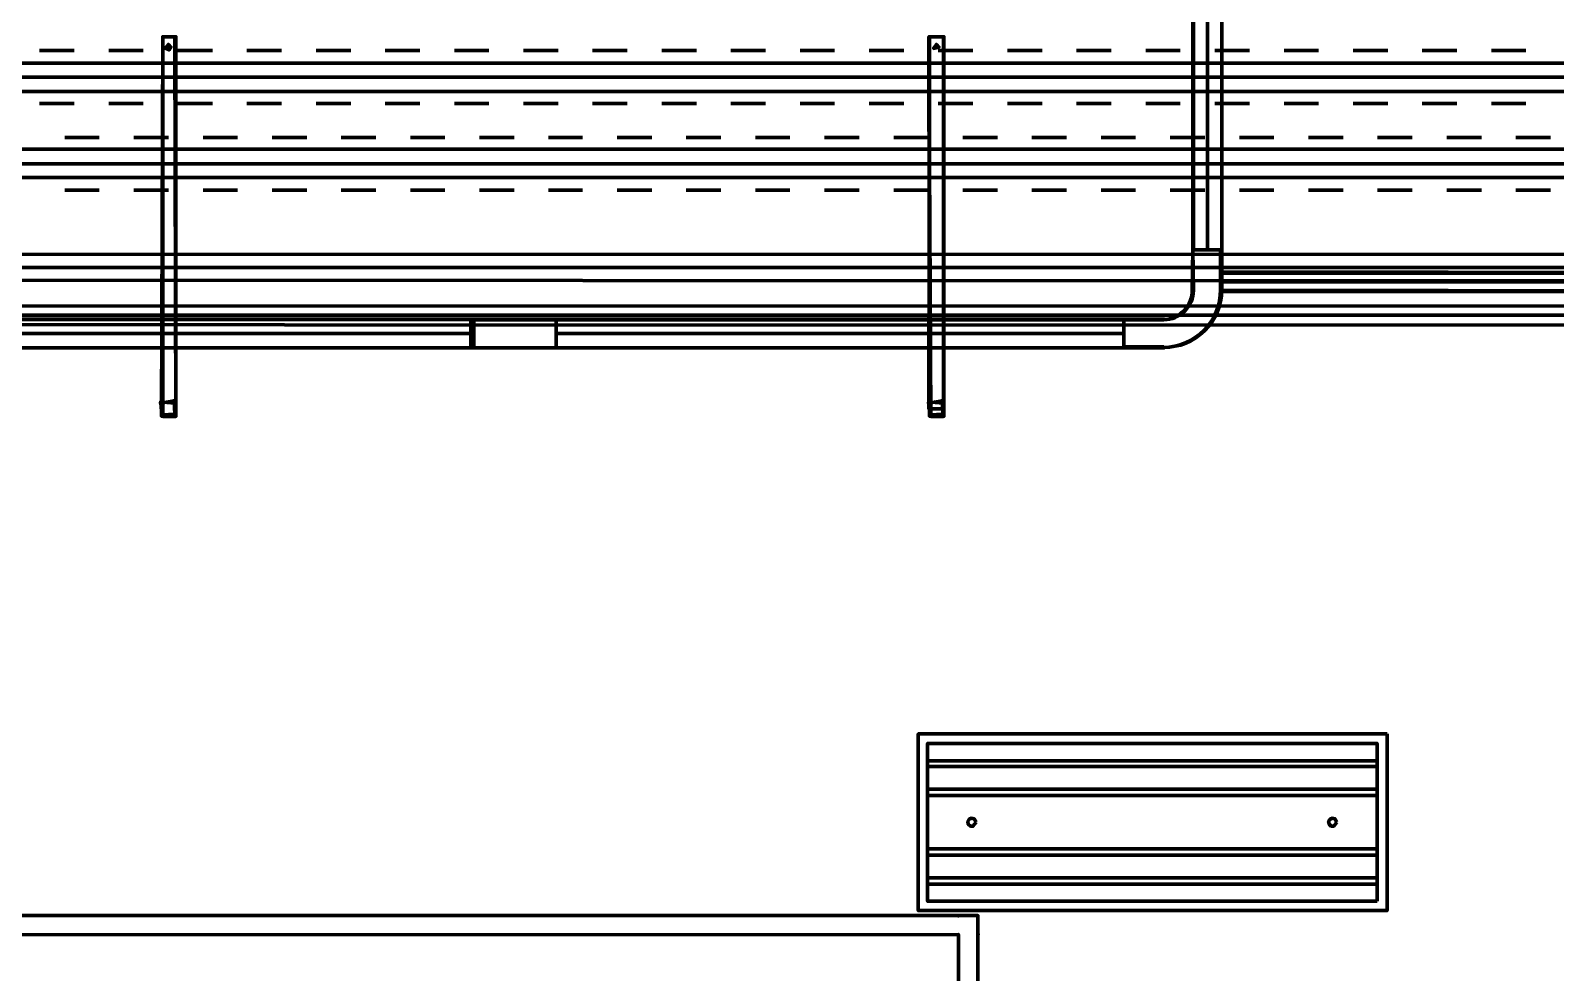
# Model space of a CAD drawing. Extents: x 0 to 1153, y 0 to 816.
# Drawn here: x 825.91 to 851.59, y 612.53 to 628.39 of the extents above; entities that cross this region are included whole.
import ezdxf

# ---------------------------------------------------------------- set-up
doc = ezdxf.new("R2010")
doc.units = 0
doc.header["$MEASUREMENT"] = 0
for name, color, linetype in [('Arch', 7, 'Continuous'), ('Hatch', 7, 'Continuous'), ('PIPE', 7, 'Continuous')]:
    doc.layers.add(name, color=color, linetype=linetype)

msp = doc.modelspace()

# ---------------------------------------------------------------- linework, layer by layer
at = {"layer": 'Arch', "color": 11, "linetype": 'Continuous', "lineweight": 211}
msp.add_lwpolyline([(841.862, 523.737), (808.874, 523.737), (808.874, 613.484), (841.862, 613.484)], close=True, dxfattribs=at)
for points in [[(841.534, 613.484), (841.534, 613.484), (841.534, 613.484)], [(841.534, 613.167), (841.534, 523.737), (841.534, 613.167), (808.874, 613.156)], [(841.862, 613.167), (841.862, 613.167), (841.862, 613.167)]]:
    msp.add_lwpolyline(points, dxfattribs=at)
for p in [(841.534, 613.484), (841.862, 613.167)]:
    msp.add_point(p, dxfattribs=at)
at = {"layer": 'Hatch', "color": 5, "linetype": 'Continuous', "lineweight": 211}
for p, q in [((845.725, 624.692), (845.725, 640.895)), ((861.293, 624.152), (845.947, 624.152)), ((844.317, 623.284), (834.76, 623.284)), ((848.582, 616.088), (841.015, 616.088)), ((848.582, 615.992), (841.015, 615.992)), ((848.582, 615.611), (841.015, 615.611)), ((848.582, 615.505), (841.015, 615.505)), ((848.582, 614.606), (841.015, 614.606)), ((848.582, 614.5), (841.015, 614.5)), ((848.582, 614.119), (841.015, 614.119)), ((848.582, 614.013), (841.015, 614.013))]:
    msp.add_line(p, q, dxfattribs=at)
at = {"layer": 'Hatch', "color": 3, "linetype": 'Continuous', "lineweight": 211}
for p, q in [((841.047, 628.28), (841.068, 628.28)), ((841.142, 622.131), (841.153, 622.152))]:
    msp.add_line(p, q, dxfattribs=at)
at = {"layer": 'Hatch', "color": 5, "linetype": 'Continuous', "lineweight": 211}
msp.add_lwpolyline([(845.481, 640.895), (845.481, 624.692), (845.968, 624.692), (845.492, 624.692), (845.947, 624.692), (845.947, 624.02, -0.414228), (844.989, 623.051, 0.414223), (845.968, 624.014), (845.947, 624.692), (845.947, 624.02, -0.414228), (844.989, 623.051, 0.414223), (845.968, 624.014), (845.968, 624.692), (845.481, 624.692), (845.47, 624.02, -0.414262), (844.989, 623.518, 0.414195), (845.492, 624.014), (845.481, 624.692), (845.47, 624.02, -0.414262), (844.989, 623.518, 0.414195), (845.492, 624.014), (845.481, 624.692), (845.492, 640.895), (845.492, 624.692), (845.481, 640.895)], format="xyb", dxfattribs=at)
for points in [[(845.968, 624.692), (845.481, 624.692), (845.968, 624.692), (845.968, 640.895), (845.968, 624.692), (845.968, 640.895)], [(833.998, 623.041), (833.321, 623.041), (834.76, 623.041), (834.76, 623.517), (834.76, 623.041), (834.76, 623.517), (844.317, 623.517), (834.76, 623.528), (834.76, 623.041), (844.317, 623.041), (834.76, 623.041), (844.317, 623.041), (834.76, 623.041), (834.76, 623.517), (834.76, 623.041), (834.76, 623.517), (834.051, 623.517), (834.76, 623.528), (834.76, 623.041), (833.374, 623.041), (833.374, 623.528), (833.321, 623.517), (833.321, 623.041), (833.321, 623.517), (833.374, 623.517), (833.374, 623.041), (834.083, 623.041), (834.76, 623.041), (834.083, 623.041)], [(844.317, 623.528), (844.995, 623.528), (844.317, 623.517), (844.995, 623.517), (844.317, 623.528), (844.317, 623.041)], [(844.995, 623.062), (844.317, 623.062), (844.995, 623.041), (844.317, 623.041)], [(848.752, 616.543), (840.856, 616.543), (840.856, 613.569), (848.752, 613.569)], [(848.582, 613.727), (848.582, 616.384), (841.015, 616.384), (841.015, 613.727)], [(841.83, 615.056), (841.778, 614.989), (841.734, 614.992), (841.7, 615.024), (841.693, 615.067), (841.716, 615.108), (841.756, 615.124), (841.798, 615.114), (841.83, 615.056)], [(847.905, 615.056), (847.853, 614.989), (847.809, 614.992), (847.775, 615.024), (847.768, 615.067), (847.791, 615.108), (847.83, 615.124), (847.872, 615.114), (847.905, 615.056)]]:
    msp.add_lwpolyline(points, close=True, dxfattribs=at)
at = {"layer": 'Hatch', "color": 3, "linetype": 'Continuous', "lineweight": 211}
for points in [[(828.135, 628.28), (828.357, 628.28), (828.135, 628.28), (828.357, 628.28), (828.135, 628.28), (828.114, 621.887), (828.135, 628.28), (828.135, 621.887), (828.357, 621.887), (828.357, 628.28), (828.357, 621.887), (828.336, 628.28)], [(828.273, 628.105), (828.24, 628.06), (828.181, 628.086), (828.273, 628.105), (828.229, 628.152), (828.181, 628.086), (828.273, 628.105), (828.24, 628.06), (828.181, 628.086), (828.178, 628.101)], [(841.206, 628.105), (841.116, 628.083), (841.206, 628.105), (841.162, 628.152), (841.116, 628.083), (841.206, 628.105), (841.116, 628.083), (841.116, 628.083)], [(828.336, 621.924), (828.118, 621.914), (828.336, 621.924), (828.118, 621.914), (828.336, 621.924), (828.118, 621.914), (828.135, 622.131), (828.336, 622.109), (828.336, 621.924), (828.326, 622.152), (828.103, 622.109), (828.118, 621.914), (828.118, 621.914)], [(841.269, 621.924), (841.051, 621.914), (841.269, 621.924), (841.051, 621.914), (841.269, 621.924), (841.051, 621.914), (841.068, 622.131), (841.28, 622.109), (841.269, 621.924), (841.259, 622.152), (841.036, 622.109), (841.051, 621.914), (841.051, 621.914)], [(841.068, 622.014), (841.29, 622.014), (841.036, 622.014), (841.29, 622.014)]]:
    msp.add_lwpolyline(points, dxfattribs=at)
for points in [[(841.28, 628.28), (841.068, 628.28), (841.29, 628.28), (841.068, 628.28), (841.036, 628.28), (841.28, 628.28), (841.068, 628.28), (841.29, 628.28), (841.036, 628.28), (841.28, 628.28), (841.28, 622.014), (841.29, 628.28), (841.29, 622.014), (841.047, 622.014), (841.047, 628.28), (841.047, 622.046), (841.036, 622.014), (841.047, 628.28), (841.047, 621.887), (841.036, 628.28), (841.068, 621.887), (841.28, 621.887), (841.28, 628.28), (841.29, 621.887)], [(828.114, 622.115), (828.126, 622.13), (828.129, 622.131), (828.093, 622.115), (828.1, 622.137), (828.13, 622.152)], [(828.32, 622.131), (828.336, 622.12), (828.336, 622.116), (828.32, 622.152), (828.342, 622.145), (828.357, 622.115)], [(841.047, 622.115), (841.058, 622.13), (841.061, 622.131), (841.026, 622.115), (841.033, 622.137), (841.063, 622.152)], [(841.253, 622.131), (841.269, 622.119), (841.269, 622.116), (841.253, 622.152), (841.275, 622.145), (841.29, 622.115)]]:
    msp.add_lwpolyline(points, close=True, dxfattribs=at)
at = {"layer": 'Hatch', "color": 5, "linetype": 'Continuous', "lineweight": 211}
for points in [[(861.293, 624.3), (845.947, 624.3), (861.293, 624.3), (845.947, 624.321), (861.293, 624.3)], [(861.293, 623.993), (845.947, 623.993), (861.293, 624.014), (845.947, 623.993), (845.947, 624.321), (845.947, 624.014), (861.293, 623.993)], [(823.32, 623.528), (833.321, 623.528), (833.321, 623.041), (833.321, 623.528), (833.374, 623.517), (833.374, 623.041), (833.374, 623.517), (833.321, 623.517), (834.76, 623.528), (844.317, 623.528), (844.317, 623.041), (844.317, 623.517), (844.317, 623.041), (844.317, 623.528), (834.76, 623.528), (833.374, 623.528), (823.32, 623.517)], [(823.32, 623.517), (833.321, 623.528), (833.998, 623.528), (834.051, 623.517), (833.374, 623.517), (823.32, 623.528)], [(833.342, 623.284), (823.32, 623.284), (724.133, 623.284)], [(823.32, 623.041), (833.321, 623.041), (823.352, 623.041), (833.374, 623.041), (823.352, 623.041)]]:
    msp.add_lwpolyline(points, dxfattribs=at)
at = {"layer": 'PIPE', "color": 152, "linetype": 'Continuous', "lineweight": 211}
for p, q in [((826.643, 628.047), (826.061, 628.047)), ((827.807, 628.047), (827.225, 628.047)), ((828.971, 628.047), (828.389, 628.047)), ((830.135, 628.047), (829.553, 628.047)), ((831.3, 628.047), (830.718, 628.047)), ((832.464, 628.047), (831.882, 628.047)), ((833.628, 628.047), (833.046, 628.047)), ((834.792, 628.047), (834.21, 628.047)), ((835.956, 628.047), (835.374, 628.047)), ((837.12, 628.047), (836.538, 628.047)), ((838.285, 628.047), (837.703, 628.047)), ((839.449, 628.047), (838.867, 628.047)), ((840.613, 628.047), (840.031, 628.047)), ((841.777, 628.047), (841.195, 628.047)), ((842.941, 628.047), (842.359, 628.047)), ((844.105, 628.047), (843.523, 628.047)), ((845.27, 628.047), (844.688, 628.047)), ((846.434, 628.047), (845.852, 628.047)), ((847.598, 628.047), (847.016, 628.047)), ((848.762, 628.047), (848.18, 628.047)), ((849.926, 628.047), (849.344, 628.047)), ((851.091, 628.047), (850.508, 628.047)), ((826.061, 627.158), (826.643, 627.158)), ((827.225, 627.158), (827.807, 627.158)), ((828.389, 627.158), (828.971, 627.158)), ((829.553, 627.158), (830.135, 627.158)), ((830.718, 627.158), (831.3, 627.158)), ((831.882, 627.158), (832.464, 627.158)), ((833.046, 627.158), (833.628, 627.158)), ((834.21, 627.158), (834.792, 627.158)), ((835.374, 627.158), (835.956, 627.158)), ((836.538, 627.158), (837.12, 627.158)), ((837.703, 627.158), (838.285, 627.158)), ((838.867, 627.158), (839.449, 627.158)), ((840.031, 627.158), (840.613, 627.158)), ((841.195, 627.158), (841.777, 627.158)), ((842.359, 627.158), (842.941, 627.158)), ((843.523, 627.158), (844.105, 627.158)), ((844.688, 627.158), (845.27, 627.158)), ((845.852, 627.158), (846.434, 627.158)), ((847.016, 627.158), (847.598, 627.158)), ((848.18, 627.158), (848.762, 627.158)), ((849.344, 627.158), (849.926, 627.158)), ((850.508, 627.158), (851.091, 627.158))]:
    msp.add_line(p, q, dxfattribs=at)
at = {"layer": 'PIPE', "color": 171, "linetype": 'Continuous', "lineweight": 211}
for p, q in [((827.066, 626.586), (826.484, 626.586)), ((828.23, 626.586), (827.648, 626.586)), ((829.395, 626.586), (828.813, 626.586)), ((830.559, 626.586), (829.977, 626.586)), ((831.723, 626.586), (831.141, 626.586)), ((832.887, 626.586), (832.305, 626.586)), ((834.051, 626.586), (833.469, 626.586)), ((835.205, 626.586), (834.633, 626.586)), ((836.369, 626.586), (835.787, 626.586)), ((837.533, 626.586), (836.951, 626.586)), ((838.697, 626.586), (838.115, 626.586)), ((839.862, 626.586), (839.28, 626.586)), ((841.026, 626.586), (840.444, 626.586)), ((842.19, 626.586), (841.608, 626.586)), ((843.354, 626.586), (842.772, 626.586)), ((844.518, 626.586), (843.936, 626.586)), ((845.682, 626.586), (845.1, 626.586)), ((846.847, 626.586), (846.264, 626.586)), ((848.011, 626.586), (847.429, 626.586)), ((849.175, 626.586), (848.593, 626.586)), ((850.339, 626.586), (849.757, 626.586)), ((851.503, 626.586), (850.921, 626.586)), ((826.484, 625.697), (827.066, 625.697)), ((827.648, 625.697), (828.23, 625.697)), ((828.813, 625.697), (829.395, 625.697)), ((829.977, 625.697), (830.559, 625.697)), ((831.141, 625.697), (831.723, 625.697)), ((832.305, 625.697), (832.887, 625.697)), ((833.469, 625.697), (834.051, 625.697)), ((834.633, 625.697), (835.205, 625.697)), ((835.787, 625.697), (836.369, 625.697)), ((836.951, 625.697), (837.533, 625.697)), ((838.115, 625.697), (838.697, 625.697)), ((839.28, 625.697), (839.862, 625.697)), ((840.444, 625.697), (841.026, 625.697)), ((841.608, 625.697), (842.19, 625.697)), ((842.772, 625.697), (843.354, 625.697)), ((843.936, 625.697), (844.518, 625.697)), ((845.1, 625.697), (845.682, 625.697)), ((846.264, 625.697), (846.847, 625.697)), ((847.429, 625.697), (848.011, 625.697)), ((848.593, 625.697), (849.175, 625.697)), ((849.757, 625.697), (850.339, 625.697)), ((850.921, 625.697), (851.503, 625.697))]:
    msp.add_line(p, q, dxfattribs=at)
at = {"layer": 'PIPE', "color": 142, "linetype": 'Continuous', "lineweight": 211}
msp.add_lwpolyline([(860.478, 627.835), (860.478, 627.359), (860.478, 627.835), (688.626, 627.835), (688.626, 627.359), (860.478, 627.359)], dxfattribs=at)
at = {"layer": 'PIPE', "color": 162, "linetype": 'Continuous', "lineweight": 211}
msp.add_lwpolyline([(860.478, 627.602), (688.626, 627.602), (860.478, 627.602)], dxfattribs=at)
at = {"layer": 'PIPE', "color": 3, "linetype": 'Continuous', "lineweight": 211}
for points in [[(864.373, 626.967), (864.373, 624.903), (864.371, 624.751), (864.362, 624.692), (864.343, 624.636), (864.316, 624.584), (864.282, 624.537), (864.241, 624.497), (864.195, 624.462), (864.143, 624.436), (864.087, 624.417), (864.028, 624.407), (863.875, 624.395), (691.854, 624.395), (863.875, 624.395)], [(863.875, 624.618), (863.875, 624.205), (863.875, 624.618), (863.875, 624.205), (863.875, 624.618), (863.875, 624.205), (864.002, 624.173), (863.875, 624.205), (863.875, 624.618), (864.002, 624.618), (863.875, 624.618), (691.854, 624.597), (691.854, 624.205), (691.727, 624.173), (691.854, 624.205), (863.875, 624.173)], [(692.531, 623.591), (864.595, 623.591), (692.531, 623.591), (692.409, 623.602), (692.347, 623.594), (692.29, 623.573), (692.226, 623.526), (692.179, 623.462), (692.158, 623.405), (692.161, 623.337), (692.161, 623.221), (692.161, 565.69), (692.161, 623.221)], [(864.595, 623.75), (864.595, 623.454), (864.595, 623.75), (864.595, 623.454), (864.595, 623.75), (864.595, 623.454), (864.701, 623.422), (864.595, 623.454), (864.595, 623.75), (864.701, 623.75), (864.595, 623.75), (692.531, 623.729), (692.531, 623.454), (692.415, 623.422), (692.531, 623.454), (864.595, 623.422)]]:
    msp.add_lwpolyline(points, dxfattribs=at)
at = {"layer": 'PIPE', "color": 161, "linetype": 'Continuous', "lineweight": 211}
msp.add_lwpolyline([(862.256, 626.385), (862.256, 625.909), (862.256, 626.385), (690.012, 626.385), (690.012, 625.909), (862.256, 625.909)], dxfattribs=at)
at = {"layer": 'PIPE', "color": 181, "linetype": 'Continuous', "lineweight": 211}
msp.add_lwpolyline([(862.256, 626.142), (690.012, 626.142), (862.256, 626.142)], dxfattribs=at)

doc.saveas('drawing.dxf')
